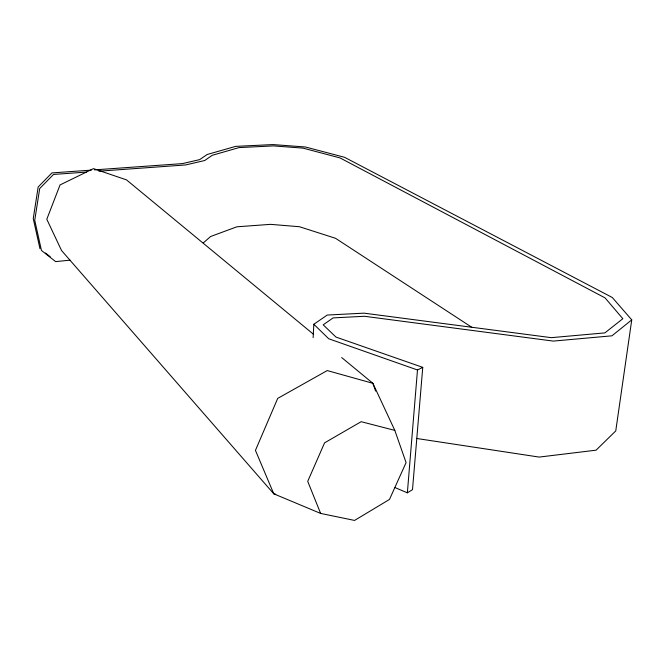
<?xml version="1.0" encoding="UTF-8"?>
<svg xmlns="http://www.w3.org/2000/svg" width="665" height="665" viewBox="0 0 665 665"><rect width="100%" height="100%" fill="white"/><g stroke="black" fill="none" stroke-linecap="round" stroke-linejoin="round"><path stroke-width="1" d="M313.14 337.637L313.822 324.262L327.222 315.052L364.013 313.157L551.277 337.662L604.892 332.891L622.831 318.71L605.059 297.887L340.031 157.921L303.007 148.12L273.448 145.909L239.068 147.588L212.226 155.302L204.729 160.514L185.643 164.945L98.927 171.179M407.362 492.823L417.487 369.981L422.757 367.363L412.5 489.664L407.362 492.823L395.068 487.595M94.388 169.891L182.393 163.615L199.675 159.625L207.148 154.504L235.676 146.375L272.899 144.571L305.468 146.998L344.553 157.297L612.29 297.496L631.75 319.873L615.757 430.928L596.073 450.18L539.157 457.079L416.365 438.426M203.241 242.966L210.597 236.516L236.89 226.798L270.539 224.354L299.441 226.723L335.542 238.303L471.734 327.255M631.75 319.873L611.95 335.817L553.28 341.095L364.428 316.274L333.115 317.903L323.19 324.836L335.983 337.072L422.757 367.363M70.091 260.156L55.644 261.619L41.454 250.464L34.738 220.29L39.692 188.561L53.508 174.446L86.541 172.069M91.28 170.107L51.937 172.917L38.171 186.973L33.25 218.585L39.958 248.652M313.689 334.437L126.533 179.899L93.491 168.627L60.058 184.92L46.799 219.251L61.554 250.539L273.781 493.821L320.63 513.422L354.561 520.429L389.49 499.432L406.082 462.607L394.81 430.38L372.874 383.306L341.685 357.554M275.784 494.245L273.781 493.821L255.443 450.371L277.712 398.393L327.247 370.563L372.874 383.306L375.617 391.078M394.81 430.38L361.145 421.693L324.578 442.848L307.72 481.352L320.63 513.422M417.487 369.981L328.743 338.776L313.822 324.262M45.453 252.974L50.174 256.682"/></g></svg>
